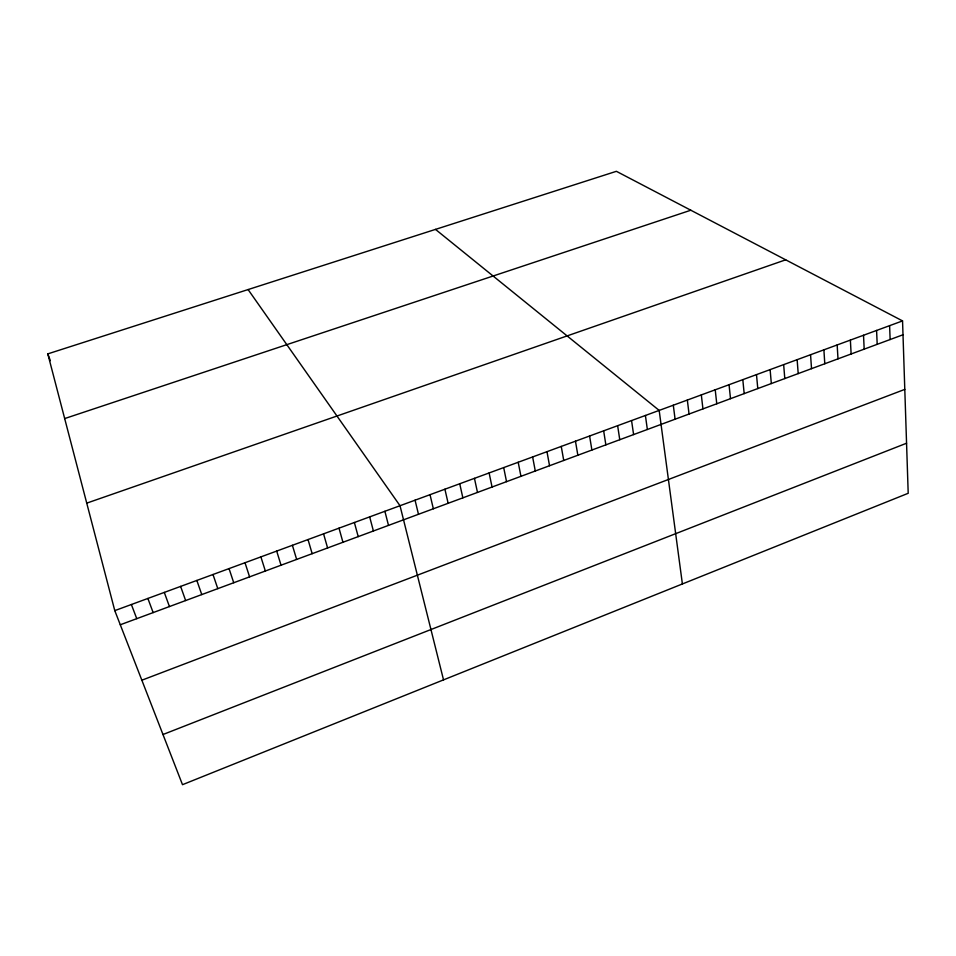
<?xml version="1.0" encoding="UTF-8"?>
<svg xmlns="http://www.w3.org/2000/svg" width="956" height="956" viewBox="0 0 956 956"><rect width="100%" height="100%" fill="white"/><g stroke="black" fill="none" stroke-linecap="round" stroke-linejoin="round"><path stroke-width="1.43" d="M162.986 734.519L906.563 443.226M141.858 680.206L904.794 389.391M120.289 624.77L903.002 334.767M114.78 610.621L902.548 320.905L908.2 493.284L182.5 784.685L114.78 610.621L47.8 353.875L616.381 171.315L902.548 320.905M86.745 503.131L785.701 259.817M64.673 418.573L690.818 210.224M435.494 229.392L659.174 410.411L682.393 583.949M248.094 289.56L400.014 505.724L443.524 679.871M131.378 604.527L136.756 618.663M47.8 353.875L50.333 360.627M147.881 598.456L153.151 612.593M164.301 592.421L169.439 606.558M180.624 586.41L185.643 600.547M196.852 580.447L201.764 594.572M212.997 574.508L217.789 588.633M229.046 568.605L233.73 582.73M245.011 562.726L249.588 576.862M260.892 556.894L265.362 571.019M276.69 551.086L281.04 565.199M292.393 545.302L296.647 559.427M308.023 539.554L312.158 553.679M323.558 533.842L327.597 547.955M339.01 528.154L342.941 542.267M354.377 522.502L358.213 536.615M369.673 516.885L373.402 530.986M384.886 511.293L388.506 525.394M415.059 500.191L418.477 514.28M430.021 494.682L433.343 508.771M444.91 489.209L448.137 503.298M459.728 483.76L462.859 497.849M474.451 478.347L477.486 492.424M489.114 472.957L492.053 487.022M503.693 467.592L506.537 481.657M518.2 462.262L520.948 476.315M532.623 456.956L535.288 471.009M546.975 451.674L549.545 465.727M561.256 446.428L563.729 460.469M575.464 441.194L577.854 455.235M589.589 435.996L591.895 450.037M603.654 430.833L605.865 444.863M617.636 425.683L619.763 439.712M631.558 420.568L633.601 434.586M645.408 415.478L647.355 429.483M673.299 405.213L675.091 419.218M687.34 400.05L689.049 414.044M701.322 394.912L702.935 408.893M715.219 389.797L716.761 403.779M729.046 384.706L730.504 398.676M742.812 379.651L744.174 393.609M756.495 374.621L757.785 388.566M770.118 369.614L771.325 383.559M783.657 364.63L784.792 378.564M797.137 359.671L798.2 373.605M810.557 354.736L811.525 368.658M823.893 349.824L824.789 363.746M837.169 344.949L837.994 358.859M850.374 340.085L851.127 353.995M863.519 335.257L864.188 349.143M876.592 330.441L877.19 344.327M889.606 325.661L890.132 339.535"/></g></svg>
